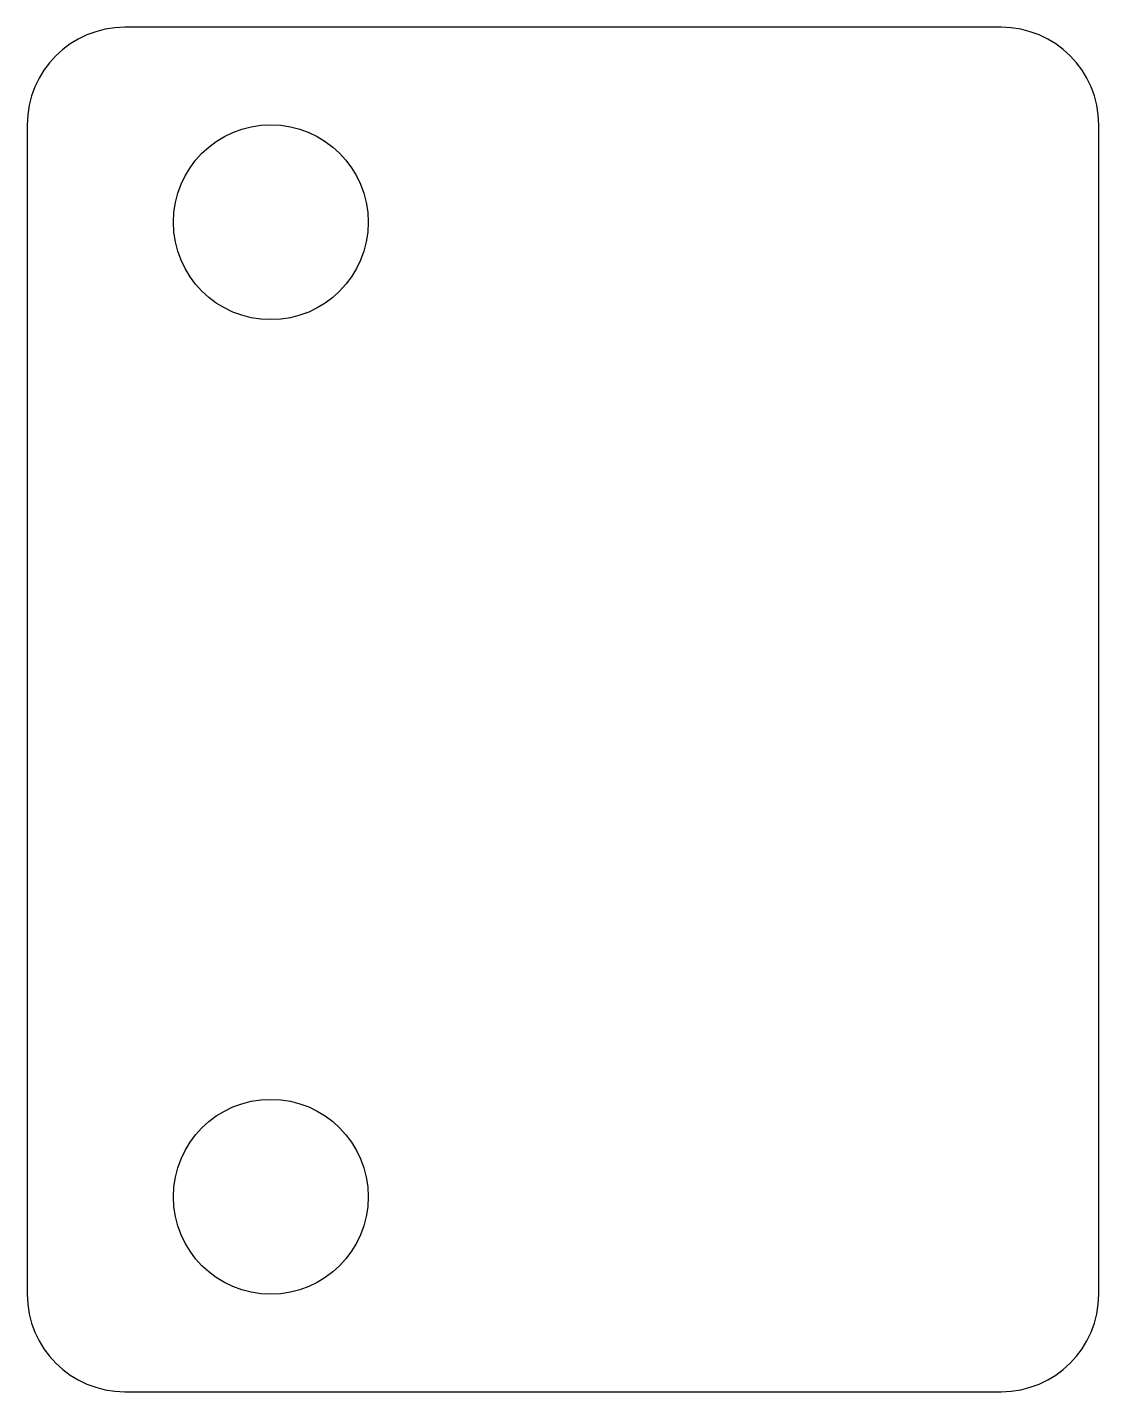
# Model space of a CAD drawing. Header units: millimetres. Extents: x 89 to 111, y -14 to 14.
import ezdxf

# ---------------------------------------------------------------- set-up
doc = ezdxf.new("R2010")
doc.units = ezdxf.units.MM

msp = doc.modelspace()

# ---------------------------------------------------------------- linework, layer by layer
for p, q in [((109, 14, -19), (91, 14, -19)), ((89, 12, -19), (89, -12, -19)), ((111, -12, -19), (111, 12, -19)), ((91, -14, -19), (109, -14, -19))]:
    msp.add_line(p, q)
for centre in [(94, 10, -19), (94, -10, -19)]:
    msp.add_circle(centre, 2)
for centre, start, end in [((91, 12, -19), 90, 180), ((109, 12, -19), 0, 90), ((91, -12, -19), -180, -90), ((109, -12, -19), 270, 360)]:
    msp.add_arc(centre, 2, start, end)

doc.saveas('drawing.dxf')
